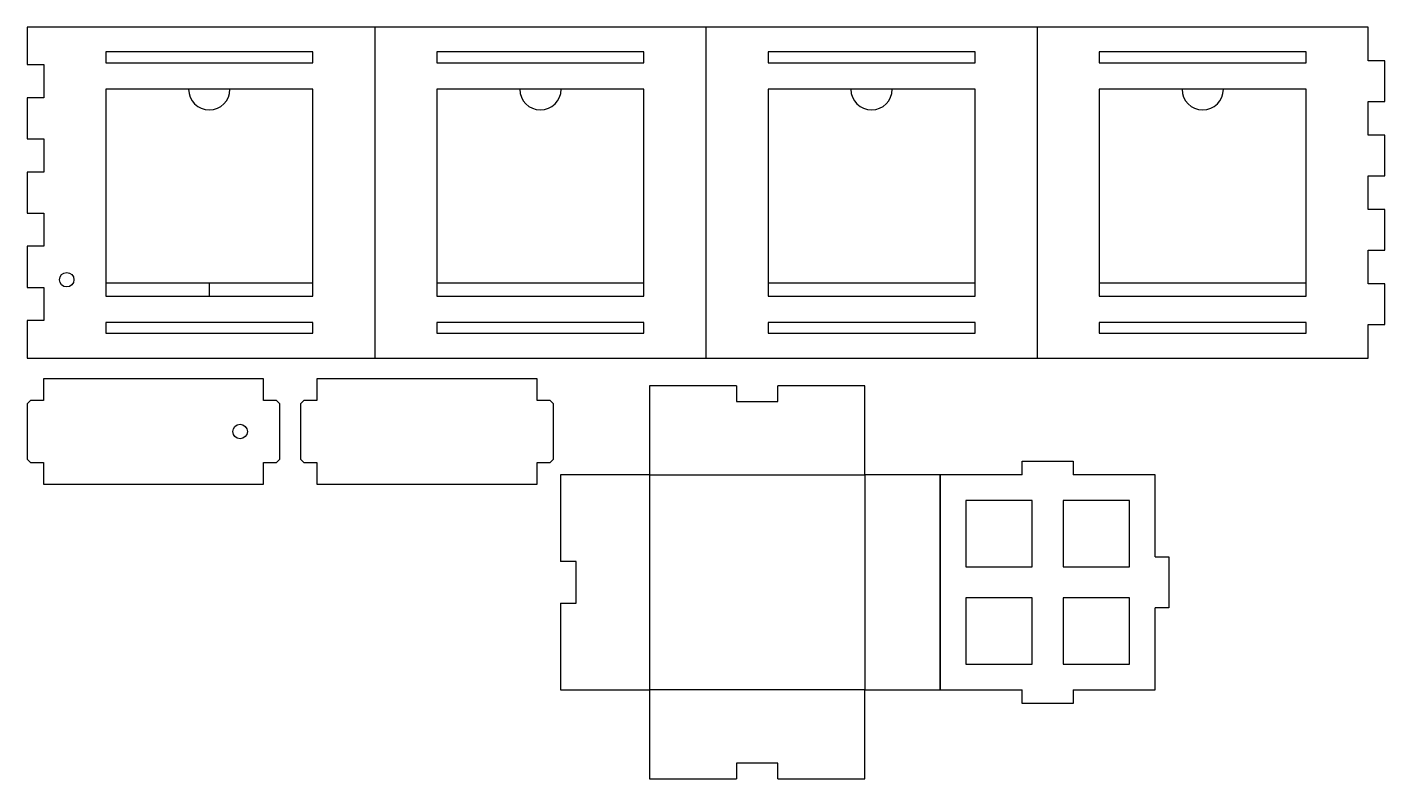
# Model space of a CAD drawing. Header units: millimetres. Extents: x -259 to 644, y -180 to 116.
# Drawn here: x -259.1 to 157.5, y -180 to 50.8 of the extents above; entities that cross this region are included whole.
import ezdxf

# ---------------------------------------------------------------- set-up
doc = ezdxf.new("R2010")
doc.units = ezdxf.units.MM
doc.linetypes.add('CENTERX2', pattern=[20.32, 12.7, -2.54, 2.54, -2.54])

msp = doc.modelspace()

# ---------------------------------------------------------------- linework, layer by layer
at = {"color": 7, "linetype": 'Continuous', "lineweight": 25}
for p, q in [((152.4, 50.8), (-259.08, 50.8)), ((-259.08, 50.8), (-259.08, 39.29)), ((152.4, 40.44), (152.4, 50.8)), ((-171.45, 43.18), (-234.95, 43.18)), ((-234.95, 43.18), (-234.95, 39.88)), ((-171.45, 39.88), (-171.45, 43.18)), ((-69.85, 43.18), (-133.35, 43.18)), ((-133.35, 43.18), (-133.35, 39.88)), ((-69.85, 39.88), (-69.85, 43.18)), ((31.75, 43.18), (-31.75, 43.18)), ((-31.75, 43.18), (-31.75, 39.88)), ((31.75, 39.88), (31.75, 43.18)), ((69.85, 43.18), (69.85, 39.88)), ((133.35, 43.18), (69.85, 43.18)), ((133.35, 39.88), (133.35, 43.18)), ((-259.08, 39.29), (-254, 39.29)), ((-254, 39.29), (-254, 29.13)), ((-234.95, 39.88), (-171.45, 39.88)), ((-133.35, 39.88), (-69.85, 39.88)), ((-31.75, 39.88), (31.75, 39.88)), ((69.85, 39.88), (133.35, 39.88)), ((157.48, 40.44), (152.4, 40.44)), ((157.48, 27.99), (157.48, 40.44)), ((-234.95, 31.75), (-234.95, -31.75)), ((-171.45, 31.75), (-234.95, 31.75)), ((-171.45, -31.75), (-171.45, 31.75)), ((-69.85, 31.75), (-133.35, 31.75)), ((-133.35, 31.75), (-133.35, -31.75)), ((-69.85, -31.75), (-69.85, 31.75)), ((31.75, 31.75), (-31.75, 31.75)), ((-31.75, 31.75), (-31.75, -31.75)), ((31.75, -31.75), (31.75, 31.75)), ((133.35, 31.75), (69.85, 31.75)), ((69.85, 31.75), (69.85, -31.75)), ((133.35, -31.75), (133.35, 31.75)), ((-254, 29.13), (-259.08, 29.13)), ((-259.08, 29.13), (-259.08, 16.48)), ((152.4, 17.63), (152.4, 27.99)), ((152.4, 27.99), (157.48, 27.99)), ((157.48, 17.63), (152.4, 17.63)), ((157.48, 5.18), (157.48, 17.63)), ((-259.08, 16.48), (-254, 16.48)), ((-254, 16.48), (-254, 6.32)), ((-259.08, 6.32), (-259.08, -6.32)), ((-254, 6.32), (-259.08, 6.32)), ((152.4, 5.18), (157.48, 5.18)), ((152.4, -5.18), (152.4, 5.18)), ((-259.08, -6.32), (-254, -6.32)), ((-254, -6.32), (-254, -16.48)), ((157.48, -5.18), (152.4, -5.18)), ((157.48, -17.63), (157.48, -5.18)), ((-254, -16.48), (-259.08, -16.48)), ((-259.08, -16.48), (-259.08, -29.13)), ((152.4, -17.63), (157.48, -17.63)), ((152.4, -27.99), (152.4, -17.63)), ((-259.08, -29.13), (-254, -29.13)), ((-254, -29.13), (-254, -39.29)), ((157.48, -27.99), (152.4, -27.99)), ((157.48, -40.44), (157.48, -27.99)), ((-234.95, -31.75), (-171.45, -31.75)), ((-133.35, -31.75), (-69.85, -31.75)), ((-31.75, -31.75), (31.75, -31.75)), ((69.85, -31.75), (133.35, -31.75)), ((-254, -39.29), (-259.08, -39.29)), ((-259.08, -39.29), (-259.08, -50.8)), ((-171.45, -39.88), (-234.95, -39.88)), ((-234.95, -39.88), (-234.95, -43.18)), ((-171.45, -43.18), (-171.45, -39.88)), ((-69.85, -39.88), (-133.35, -39.88)), ((-133.35, -39.88), (-133.35, -43.18)), ((-69.85, -43.18), (-69.85, -39.88)), ((31.75, -39.88), (-31.75, -39.88)), ((-31.75, -39.88), (-31.75, -43.18)), ((31.75, -43.18), (31.75, -39.88)), ((69.85, -39.88), (69.85, -43.18)), ((133.35, -39.88), (69.85, -39.88)), ((133.35, -43.18), (133.35, -39.88)), ((152.4, -40.44), (157.48, -40.44)), ((152.4, -50.8), (152.4, -40.44)), ((-234.95, -43.18), (-171.45, -43.18)), ((-133.35, -43.18), (-69.85, -43.18)), ((-31.75, -43.18), (31.75, -43.18)), ((69.85, -43.18), (133.35, -43.18)), ((-259.08, -50.8), (152.4, -50.8)), ((-186.52, -57.15), (-254.08, -57.15)), ((-254.08, -57.15), (-254.08, -63.82)), ((-186.52, -63.82), (-186.52, -57.15)), ((-102.6, -57.15), (-170.17, -57.15)), ((-170.17, -57.15), (-170.17, -63.82)), ((-102.6, -63.82), (-102.6, -57.15)), ((-68.14, -59.31), (-68.14, -86.61)), ((-41.47, -59.31), (-68.14, -59.31)), ((-41.47, -59.31), (-41.47, -64.08)), ((-28.77, -64.08), (-28.77, -59.31)), ((-2.1, -59.31), (-28.77, -59.31)), ((-2.1, -86.61), (-2.1, -59.31)), ((-258.06, -63.82), (-259.08, -64.83)), ((-259.08, -64.83), (-259.08, -81.85)), ((-254.08, -63.82), (-258.06, -63.82)), ((-182.53, -63.82), (-186.52, -63.82)), ((-181.52, -64.83), (-182.53, -63.82)), ((-181.52, -81.85), (-181.52, -64.83)), ((-174.15, -63.82), (-175.17, -64.83)), ((-175.17, -64.83), (-175.17, -81.85)), ((-170.17, -63.82), (-174.15, -63.82)), ((-98.62, -63.82), (-102.6, -63.82)), ((-97.6, -64.83), (-98.62, -63.82)), ((-97.6, -81.85), (-97.6, -64.83)), ((-41.47, -64.08), (-28.77, -64.08)), ((-259.08, -81.85), (-258.06, -82.87)), ((-258.06, -82.87), (-254.08, -82.87)), ((-254.08, -82.87), (-254.08, -89.53)), ((-186.52, -82.87), (-182.53, -82.87)), ((-186.52, -89.53), (-186.52, -82.87)), ((-182.53, -82.87), (-181.52, -81.85)), ((-175.17, -81.85), (-174.15, -82.87)), ((-174.15, -82.87), (-170.17, -82.87)), ((-170.17, -82.87), (-170.17, -89.53)), ((-102.6, -82.87), (-98.62, -82.87)), ((-102.6, -89.53), (-102.6, -82.87)), ((-98.62, -82.87), (-97.6, -81.85)), ((46.23, -86.61), (46.23, -82.42)), ((46.23, -82.42), (61.85, -82.42)), ((61.85, -82.42), (61.85, -86.61)), ((-95.44, -86.61), (-95.44, -113.28)), ((-68.14, -86.61), (-95.44, -86.61)), ((46.23, -86.61), (-2.1, -86.61)), ((21.02, -152.65), (21.02, -86.61)), ((87.06, -86.61), (61.85, -86.61)), ((87.06, -111.82), (87.06, -86.61)), ((-254.08, -89.53), (-186.52, -89.53)), ((-170.17, -89.53), (-102.6, -89.53)), ((49.27, -94.55), (28.95, -94.55)), ((28.95, -94.55), (28.95, -114.87)), ((49.27, -114.87), (49.27, -94.55)), ((58.8, -94.55), (58.8, -114.87)), ((79.12, -94.55), (58.8, -94.55)), ((79.12, -114.87), (79.12, -94.55)), ((87.06, -111.82), (91.25, -111.82)), ((91.25, -111.82), (91.25, -127.44)), ((-90.67, -113.28), (-95.44, -113.28)), ((-90.67, -125.98), (-90.67, -113.28)), ((28.95, -114.87), (49.27, -114.87)), ((58.8, -114.87), (79.12, -114.87)), ((49.27, -124.4), (28.95, -124.4)), ((28.95, -124.4), (28.95, -144.72)), ((49.27, -144.72), (49.27, -124.4)), ((79.12, -124.4), (58.8, -124.4)), ((58.8, -124.4), (58.8, -144.72)), ((79.12, -144.72), (79.12, -124.4)), ((-95.44, -125.98), (-95.44, -152.65)), ((-95.44, -125.98), (-90.67, -125.98)), ((91.25, -127.44), (87.06, -127.44)), ((87.06, -152.65), (87.06, -127.44)), ((28.95, -144.72), (49.27, -144.72)), ((58.8, -144.72), (79.12, -144.72)), ((-95.44, -152.65), (-68.14, -152.65)), ((-68.14, -152.65), (-68.14, -179.96)), ((-2.1, -152.65), (46.23, -152.65)), ((-2.1, -179.96), (-2.1, -152.65)), ((46.23, -156.84), (46.23, -152.65)), ((61.85, -152.65), (87.06, -152.65)), ((61.85, -152.65), (61.85, -156.84)), ((61.85, -156.84), (46.23, -156.84)), ((-28.77, -175.18), (-41.47, -175.18)), ((-41.47, -175.18), (-41.47, -179.96)), ((-28.77, -179.96), (-28.77, -175.18)), ((-68.14, -179.96), (-41.47, -179.96)), ((-28.77, -179.96), (-2.1, -179.96))]:
    msp.add_line(p, q, dxfattribs=at)
at = {"color": 7, "linetype": 'Continuous'}
for p, q in [((-152.4, 50.8), (-152.4, -50.8)), ((-50.8, 50.8), (-50.8, -50.8)), ((50.8, 50.8), (50.8, -50.8)), ((-196.85, 31.75), (-209.55, 31.75)), ((-95.25, 31.75), (-107.95, 31.75)), ((6.35, 31.75), (-6.35, 31.75)), ((107.95, 31.75), (95.25, 31.75)), ((-234.95, -27.69), (-171.45, -27.69)), ((-133.35, -27.69), (-69.85, -27.69)), ((-31.75, -27.69), (31.75, -27.69)), ((69.85, -27.69), (133.35, -27.69)), ((-68.14, -86.61), (-2.1, -86.61)), ((-68.14, -86.61), (-68.14, -152.65)), ((-2.1, -86.61), (-2.1, -152.65)), ((21.02, -86.61), (21.02, -152.65)), ((-2.1, -152.65), (-68.14, -152.65))]:
    msp.add_line(p, q, dxfattribs=at)
at = {"color": 7, "linetype": 'CENTERX2'}
for p, q in [((-234.95, 31.75), (-234.95, -27.69)), ((-203.2, -27.69), (-203.2, -31.75))]:
    msp.add_line(p, q, dxfattribs=at)
at = {"color": 7, "linetype": 'Continuous', "lineweight": 25}
for centre in [(-246.95, -26.75), (-193.74, -73.34)]:
    msp.add_circle(centre, 2.22, dxfattribs=at)
at = {"color": 7, "linetype": 'Continuous'}
for centre in [(-203.2, 31.75), (-101.6, 31.75), (0, 31.75), (101.6, 31.75)]:
    msp.add_arc(centre, 6.35, 180, 0, dxfattribs=at)

doc.saveas('drawing.dxf')
